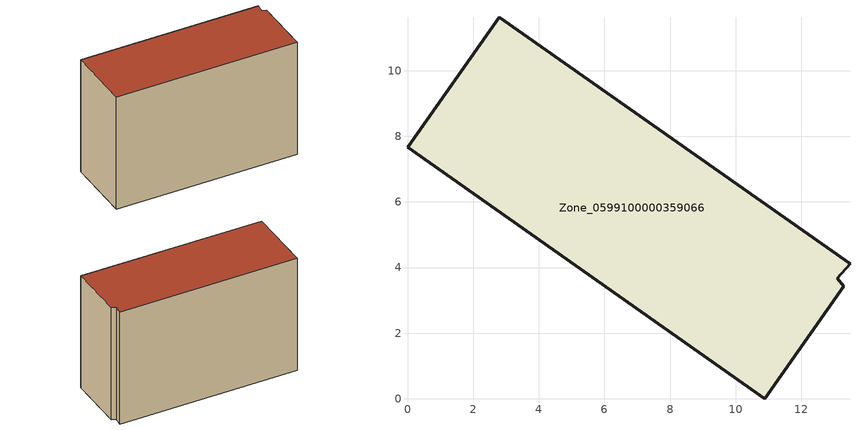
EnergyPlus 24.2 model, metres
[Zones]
Zone_0599100000359066
 floor ground (C_G): 13.48,4.11 13.09,3.67 13.3,3.42 10.88,0 0,7.66 2.8,11.63 z3.69
 wall outside (C_F): 13.48,4.11 2.8,11.63 0,7.66 10.88,0 13.3,3.42 13.09,3.67 13.48,4.11 z3.69:12.48
 roof outside (C_R): 13.09,3.67 13.48,4.11 2.8,11.63 0,7.66 10.88,0 13.3,3.42 z12.48
[BUILDING]
Pand.0599100000359066: North Axis=0; Terrain=City; Loads Convergence Tolerance Value=0.04; Temperature Convergence Tolerance Value=0.4; Solar Distribution=FullExterior; Maximum Number of Warmup Days=25; Minimum Number of Warmup Days=1
[Site:Location]
Rotterdam.The.Hague.AP_ZH_NLD Design_Conditions: Latitude=51.96; Longitude=4.45; Time Zone=1; Elevation=-4.5
[SITE:GROUNDTEMPERATURE:BUILDINGSURFACE]
18, 18, 18, 18, 18, 18, 18, 18, 18, 18, 18, 18
[MATERIAL] Thermal Absorptance=0.9; Solar Absorptance=0.7; Visible Absorptance=0.7
Name | Roughness | Thickness | Conductivity | Density | Specific Heat
G.TI.1992-2005 | MediumSmooth | 0.15 | 0.06 | 540 | 1210
F.TI.1992-2005 | Rough | 0.3 | 0.12 | 1920 | 840
R.TI.1992-2005 | MediumRough | 0.2 | 0.08 | 1500 | 1000
[CONSTRUCTION]
C_G: G.TI.1992-2005
C_F: F.TI.1992-2005
C_R: R.TI.1992-2005
[ZONE]
Zone_0599100000359066: Type=1; Multiplier=1; Ceiling Height=Autocalculate; Volume=Autocalculate; Floor Area=autocalculate; Part of Total Floor Area=Yes
[ZONEINFILTRATION:DESIGNFLOWRATE]
Infil_Zone_0599100000359066: Zone or ZoneList or Space or SpaceList=Zone_0599100000359066; Schedule=AlwaysOn; Design Flow Rate Calculation Method=Flow/Area; Flow Rate per Floor Area=0.0015; Constant Term Coefficient=1; Temperature Term Coefficient=0; Velocity Term Coefficient=0; Velocity Squared Term Coefficient=0
[HVACTEMPLATE:ZONE:IDEALLOADSAIRSYSTEM]
Zone_0599100000359066: Maximum Heating Supply Air Temperature=50; Minimum Cooling Supply Air Temperature=13; Maximum Heating Supply Air Humidity Ratio=0.0156; Minimum Cooling Supply Air Humidity Ratio=0.0077; Heating Limit=NoLimit; Cooling Limit=NoLimit; Dehumidification Control Type=ConstantSensibleHeatRatio; Cooling Sensible Heat Ratio=0.7; Dehumidification Setpoint=60; Humidification Control Type=None; Humidification Setpoint=30; Outdoor Air Method=None; Outdoor Air Flow Rate per Person=0.00944; Outdoor Air Flow Rate per Zone Floor Area=0; Outdoor Air Flow Rate per Zone=0; Demand Controlled Ventilation Type=None; Outdoor Air Economizer Type=NoEconomizer; Heat Recovery Type=None; Sensible Heat Recovery Effectiveness=0.7; Latent Heat Recovery Effectiveness=0.65
[ZONECONTROL:THERMOSTAT]
ThermostatControl_Zone_0599100000359066: Zone or ZoneList=Zone_0599100000359066; Control Type Schedule=DualSetpointControlType; Control 1=Thermostat_Zone_0599100000359066; Temperature Difference Between Cutout And Setpoint=0
[THERMOSTATSETPOINT:DUALSETPOINT]
Thermostat_Zone_0599100000359066: Heating Setpoint Temperature Schedule=HeatingSetpoint_Zone_0599100000359066; Cooling Setpoint Temperature Schedule=CoolingSetpoint_Zone_0599100000359066
[SCHEDULE:COMPACT]
HeatingSetpoint_Zone_0599100000359066: Through: 12/31, For: AllDays, Until: 24:00, 21
CoolingSetpoint_Zone_0599100000359066: Through: 12/31, For: AllDays, Until: 24:00, 24
DualSetpointControlType: Through: 12/31, For: AllDays, Until: 24:00, 4
AlwaysOn: Through: 12/31, For: AllDays, Until: 24:00, 1
